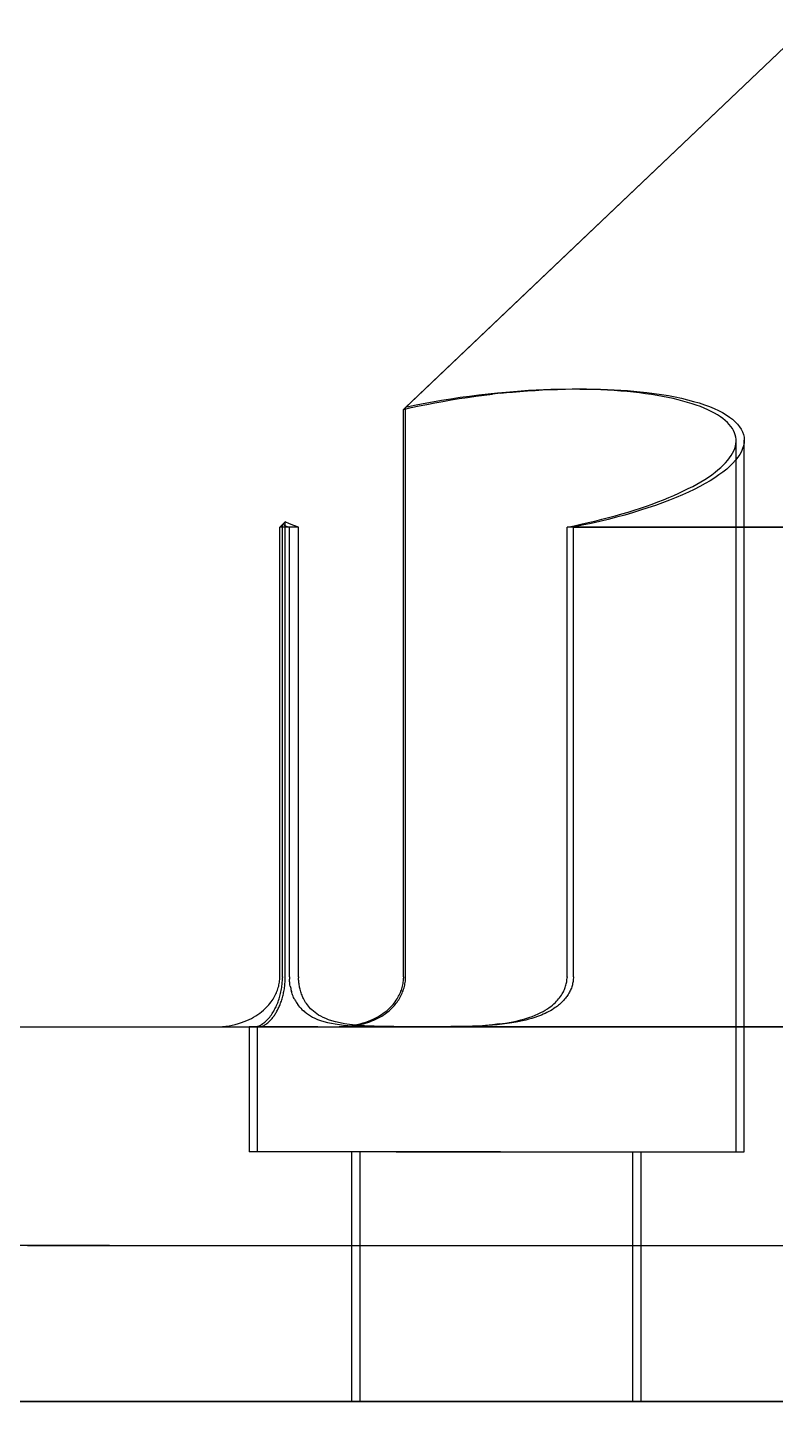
# Model space of a CAD drawing. Header units: millimetres. Extents: x -66 to 216, y -204 to 56.
# Drawn here: x 160 to 171.98, y -150 to -128 of the extents above; entities that cross this region are included whole.
import ezdxf

# ---------------------------------------------------------------- set-up
doc = ezdxf.new("R2010")
doc.units = ezdxf.units.MM
doc.layers.add('SIDE_YZ', color=7, linetype='Continuous')

msp = doc.modelspace()

# ---------------------------------------------------------------- linework, layer by layer
at = {"layer": 'SIDE_YZ'}
for p, q in [((166.021, -134.115), (172.451, -128)), ((166.054, -134.084), (172.451, -128)), ((166.63, -133.973), (166.483, -133.999)), ((166.777, -133.95), (166.63, -133.973)), ((166.652, -133.986), (166.782, -133.964)), ((166.926, -133.927), (166.777, -133.95)), ((166.782, -133.964), (166.913, -133.943)), ((166.913, -133.943), (167.045, -133.923)), ((167.075, -133.907), (166.926, -133.927)), ((167.045, -133.923), (167.177, -133.904)), ((167.225, -133.888), (167.075, -133.907)), ((167.177, -133.904), (167.31, -133.887)), ((167.375, -133.87), (167.225, -133.888)), ((167.31, -133.887), (167.443, -133.871)), ((167.525, -133.855), (167.375, -133.87)), ((167.576, -133.857), (167.443, -133.871)), ((167.66, -133.842), (167.525, -133.855)), ((167.576, -133.857), (167.67, -133.847)), ((167.782, -133.832), (167.66, -133.842)), ((167.67, -133.847), (167.764, -133.839)), ((167.764, -133.839), (167.885, -133.828)), ((167.903, -133.823), (167.782, -133.832)), ((167.885, -133.828), (168.006, -133.819)), ((168.023, -133.815), (167.903, -133.823)), ((168.006, -133.819), (168.127, -133.811)), ((168.143, -133.809), (168.023, -133.815)), ((168.127, -133.811), (168.247, -133.804)), ((168.263, -133.803), (168.143, -133.809)), ((168.247, -133.804), (168.367, -133.798)), ((168.381, -133.799), (168.263, -133.803)), ((168.367, -133.798), (168.485, -133.794)), ((168.499, -133.796), (168.381, -133.799)), ((168.485, -133.794), (168.603, -133.791)), ((168.616, -133.794), (168.499, -133.796)), ((168.603, -133.791), (168.72, -133.788)), ((168.731, -133.793), (168.616, -133.794)), ((168.72, -133.788), (168.835, -133.788)), ((168.845, -133.794), (168.731, -133.793)), ((168.835, -133.788), (168.95, -133.788)), ((168.958, -133.796), (168.845, -133.794)), ((168.95, -133.788), (169.063, -133.789)), ((169.07, -133.799), (168.958, -133.796)), ((169.063, -133.789), (169.175, -133.792)), ((169.18, -133.803), (169.07, -133.799)), ((169.175, -133.792), (169.285, -133.796)), ((169.288, -133.808), (169.18, -133.803)), ((169.285, -133.796), (169.393, -133.801)), ((169.394, -133.814), (169.288, -133.808)), ((169.393, -133.801), (169.5, -133.807)), ((169.499, -133.822), (169.394, -133.814)), ((169.601, -133.831), (169.499, -133.822)), ((169.5, -133.807), (169.605, -133.814)), ((169.701, -133.841), (169.601, -133.831)), ((169.605, -133.814), (169.708, -133.823)), ((169.8, -133.852), (169.701, -133.841)), ((169.708, -133.823), (169.809, -133.833)), ((169.895, -133.864), (169.8, -133.852)), ((169.809, -133.833), (169.918, -133.845)), ((169.989, -133.878), (169.895, -133.864)), ((169.918, -133.845), (170.036, -133.86)), ((170.08, -133.892), (169.989, -133.878)), ((170.036, -133.86), (170.151, -133.877)), ((170.168, -133.908), (170.08, -133.892)), ((170.151, -133.877), (170.262, -133.895)), ((170.254, -133.925), (170.168, -133.908)), ((170.337, -133.942), (170.254, -133.925)), ((170.262, -133.895), (170.369, -133.915)), ((170.418, -133.961), (170.337, -133.942)), ((170.369, -133.915), (170.471, -133.937)), ((170.495, -133.981), (170.418, -133.961)), ((170.471, -133.937), (170.57, -133.961)), ((170.57, -133.961), (170.664, -133.986)), ((166.021, -134.115), (166.145, -134.087)), ((166.021, -143.2), (166.021, -134.115)), ((166.195, -134.054), (166.054, -134.084)), ((166.054, -143.2), (166.054, -134.084)), ((166.145, -134.087), (166.269, -134.06)), ((166.338, -134.026), (166.195, -134.054)), ((166.269, -134.06), (166.396, -134.034)), ((166.483, -133.999), (166.338, -134.026)), ((166.396, -134.034), (166.523, -134.01)), ((166.523, -134.01), (166.652, -133.986)), ((170.569, -134.002), (170.495, -133.981)), ((170.641, -134.024), (170.569, -134.002)), ((170.709, -134.047), (170.641, -134.024)), ((170.664, -133.986), (170.753, -134.012)), ((170.774, -134.07), (170.709, -134.047)), ((170.753, -134.012), (170.838, -134.04)), ((170.836, -134.095), (170.774, -134.07)), ((170.894, -134.121), (170.836, -134.095)), ((170.838, -134.04), (170.918, -134.07)), ((170.949, -134.147), (170.894, -134.121)), ((170.918, -134.07), (170.993, -134.101)), ((171.001, -134.174), (170.949, -134.147)), ((170.993, -134.101), (171.062, -134.133)), ((171.05, -134.203), (171.001, -134.174)), ((171.062, -134.133), (171.127, -134.166)), ((171.127, -134.166), (171.187, -134.201)), ((171.094, -134.232), (171.05, -134.203)), ((171.136, -134.261), (171.094, -134.232)), ((171.173, -134.292), (171.136, -134.261)), ((171.207, -134.323), (171.173, -134.292)), ((171.187, -134.201), (171.241, -134.237)), ((171.237, -134.355), (171.207, -134.323)), ((171.264, -134.387), (171.237, -134.355)), ((171.241, -134.237), (171.289, -134.274)), ((171.287, -134.42), (171.264, -134.387)), ((171.289, -134.274), (171.332, -134.312)), ((171.332, -134.312), (171.37, -134.352)), ((171.37, -134.352), (171.402, -134.392)), ((171.402, -134.392), (171.428, -134.433)), ((171.306, -134.454), (171.287, -134.42)), ((171.322, -134.488), (171.306, -134.454)), ((171.333, -134.523), (171.322, -134.488)), ((171.341, -134.558), (171.333, -134.523)), ((171.345, -134.594), (171.341, -134.558)), ((171.342, -134.667), (171.346, -134.63)), ((171.346, -134.63), (171.345, -134.594)), ((171.345, -146), (171.346, -134.63)), ((171.428, -134.433), (171.449, -134.475)), ((171.449, -134.475), (171.464, -134.518)), ((171.464, -134.518), (171.473, -134.561)), ((171.473, -134.561), (171.476, -134.606)), ((171.476, -134.606), (171.474, -134.651)), ((171.475, -146), (171.476, -134.606)), ((171.242, -134.892), (171.268, -134.854)), ((171.268, -134.854), (171.29, -134.816)), ((171.29, -134.816), (171.309, -134.778)), ((171.309, -134.778), (171.324, -134.741)), ((171.324, -134.741), (171.335, -134.704)), ((171.335, -134.704), (171.342, -134.667)), ((171.406, -134.835), (171.375, -134.882)), ((171.432, -134.788), (171.406, -134.835)), ((171.451, -134.742), (171.432, -134.788)), ((171.465, -134.696), (171.451, -134.742)), ((171.474, -134.651), (171.465, -134.696)), ((171.056, -135.083), (171.101, -135.045)), ((171.101, -135.045), (171.141, -135.007)), ((171.195, -135.07), (171.136, -135.118)), ((171.141, -135.007), (171.178, -134.968)), ((171.178, -134.968), (171.212, -134.93)), ((171.248, -135.023), (171.195, -135.07)), ((171.212, -134.93), (171.242, -134.892)), ((171.296, -134.976), (171.248, -135.023)), ((171.338, -134.929), (171.296, -134.976)), ((171.375, -134.882), (171.338, -134.929)), ((170.719, -135.31), (170.783, -135.273)), ((170.783, -135.273), (170.845, -135.235)), ((170.845, -135.235), (170.903, -135.198)), ((170.929, -135.258), (170.85, -135.304)), ((170.903, -135.198), (170.957, -135.16)), ((171.003, -135.211), (170.929, -135.258)), ((170.957, -135.16), (171.009, -135.121)), ((171.072, -135.165), (171.003, -135.211)), ((171.009, -135.121), (171.056, -135.083)), ((171.136, -135.118), (171.072, -135.165)), ((170.267, -135.528), (170.349, -135.492)), ((170.349, -135.492), (170.429, -135.457)), ((170.486, -135.484), (170.384, -135.527)), ((170.429, -135.457), (170.506, -135.421)), ((170.584, -135.44), (170.486, -135.484)), ((170.506, -135.421), (170.58, -135.384)), ((170.58, -135.384), (170.651, -135.348)), ((170.677, -135.395), (170.584, -135.44)), ((170.651, -135.348), (170.719, -135.31)), ((170.766, -135.35), (170.677, -135.395)), ((170.85, -135.304), (170.766, -135.35)), ((169.616, -135.758), (169.716, -135.727)), ((169.814, -135.731), (169.689, -135.769)), ((169.716, -135.727), (169.814, -135.695)), ((169.814, -135.695), (169.909, -135.663)), ((169.935, -135.692), (169.814, -135.731)), ((169.909, -135.663), (170.002, -135.63)), ((170.053, -135.652), (169.935, -135.692)), ((170.002, -135.63), (170.093, -135.596)), ((170.167, -135.611), (170.053, -135.652)), ((170.093, -135.596), (170.181, -135.562)), ((170.277, -135.57), (170.167, -135.611)), ((170.181, -135.562), (170.267, -135.528)), ((170.384, -135.527), (170.277, -135.57)), ((164.127, -135.916), (164.039, -136)), ((164.083, -135.959), (164.039, -136)), ((164.083, -143.2), (164.083, -135.959)), ((164.113, -135.97), (164.083, -135.959)), ((164.127, -143.2), (164.127, -135.916)), ((164.194, -135.945), (164.127, -135.916)), ((164.266, -135.973), (164.194, -135.945)), ((168.752, -135.977), (168.862, -135.953)), ((168.862, -135.953), (168.975, -135.928)), ((169.023, -135.941), (168.883, -135.971)), ((168.975, -135.928), (169.086, -135.902)), ((169.162, -135.909), (169.023, -135.941)), ((169.086, -135.902), (169.196, -135.875)), ((169.298, -135.876), (169.162, -135.909)), ((169.196, -135.875), (169.303, -135.847)), ((169.431, -135.841), (169.298, -135.876)), ((169.303, -135.847), (169.41, -135.818)), ((169.41, -135.818), (169.514, -135.788)), ((169.562, -135.806), (169.431, -135.841)), ((169.514, -135.788), (169.616, -135.758)), ((169.689, -135.769), (169.562, -135.806)), ((164.194, -136), (164.039, -136)), ((164.039, -143.2), (164.039, -136)), ((164.341, -136), (164.039, -136)), ((164.113, -135.97), (164.143, -135.982)), ((164.143, -135.982), (164.194, -136)), ((164.194, -143.2), (164.194, -136)), ((164.341, -136), (164.266, -135.973)), ((164.341, -143.2), (164.341, -136)), ((168.64, -136), (168.752, -135.977)), ((177.602, -136), (168.64, -136)), ((168.64, -143.2), (168.64, -136)), ((168.883, -135.971), (168.741, -136)), ((168.741, -143.2), (168.741, -136)), ((168.741, -136), (177.701, -136)), ((164.039, -143.22), (164.039, -143.2)), ((164.082, -143.224), (164.083, -143.212)), ((164.083, -143.2), (164.083, -143.212)), ((164.127, -143.222), (164.127, -143.2)), ((164.194, -143.2), (164.194, -143.219)), ((164.194, -143.219), (164.195, -143.237)), ((164.341, -143.2), (164.341, -143.215)), ((164.342, -143.23), (164.341, -143.215)), ((166.021, -143.2), (166.021, -143.221)), ((166.053, -143.223), (166.054, -143.2)), ((168.64, -143.2), (168.64, -143.211)), ((168.64, -143.222), (168.64, -143.211)), ((168.74, -143.218), (168.739, -143.236)), ((168.741, -143.2), (168.74, -143.218)), ((163.987, -143.454), (163.995, -143.433)), ((163.995, -143.433), (164.003, -143.412)), ((164.003, -143.412), (164.01, -143.391)), ((164.01, -143.391), (164.016, -143.37)), ((164.016, -143.37), (164.022, -143.348)), ((164.022, -143.348), (164.026, -143.327)), ((164.026, -143.327), (164.03, -143.306)), ((164.03, -143.306), (164.034, -143.284)), ((164.034, -143.284), (164.036, -143.262)), ((164.036, -143.262), (164.038, -143.241)), ((164.038, -143.241), (164.039, -143.22)), ((164.058, -143.442), (164.063, -143.418)), ((164.063, -143.418), (164.067, -143.395)), ((164.067, -143.395), (164.071, -143.371)), ((164.071, -143.371), (164.074, -143.346)), ((164.074, -143.346), (164.076, -143.324)), ((164.076, -143.324), (164.078, -143.304)), ((164.078, -143.304), (164.08, -143.285)), ((164.08, -143.285), (164.081, -143.265)), ((164.081, -143.265), (164.082, -143.244)), ((164.082, -143.244), (164.082, -143.224)), ((164.101, -143.453), (164.106, -143.433)), ((164.106, -143.433), (164.109, -143.412)), ((164.109, -143.412), (164.113, -143.392)), ((164.113, -143.392), (164.116, -143.371)), ((164.116, -143.371), (164.118, -143.35)), ((164.118, -143.35), (164.121, -143.329)), ((164.121, -143.329), (164.123, -143.307)), ((164.123, -143.307), (164.124, -143.286)), ((164.124, -143.286), (164.126, -143.265)), ((164.126, -143.265), (164.127, -143.243)), ((164.127, -143.243), (164.127, -143.222)), ((164.196, -143.256), (164.195, -143.237)), ((164.197, -143.274), (164.196, -143.256)), ((164.199, -143.293), (164.197, -143.274)), ((164.201, -143.311), (164.199, -143.293)), ((164.203, -143.329), (164.201, -143.311)), ((164.206, -143.348), (164.203, -143.329)), ((164.206, -143.348), (164.21, -143.366)), ((164.21, -143.366), (164.214, -143.384)), ((164.214, -143.384), (164.218, -143.401)), ((164.218, -143.401), (164.222, -143.419)), ((164.222, -143.419), (164.227, -143.436)), ((164.232, -143.453), (164.227, -143.436)), ((164.342, -143.247), (164.342, -143.23)), ((164.344, -143.264), (164.342, -143.247)), ((164.345, -143.281), (164.344, -143.264)), ((164.347, -143.298), (164.345, -143.281)), ((164.349, -143.315), (164.347, -143.298)), ((164.351, -143.331), (164.349, -143.315)), ((164.354, -143.348), (164.351, -143.331)), ((164.357, -143.364), (164.354, -143.348)), ((164.361, -143.381), (164.357, -143.364)), ((164.365, -143.399), (164.361, -143.381)), ((164.37, -143.419), (164.365, -143.399)), ((164.376, -143.438), (164.37, -143.419)), ((164.382, -143.457), (164.376, -143.438)), ((165.97, -143.453), (165.978, -143.432)), ((165.978, -143.432), (165.986, -143.412)), ((165.986, -143.412), (165.992, -143.391)), ((165.992, -143.391), (165.998, -143.37)), ((165.998, -143.37), (166.004, -143.349)), ((166.004, -143.349), (166.009, -143.328)), ((166.007, -143.443), (166.015, -143.422)), ((166.009, -143.328), (166.013, -143.307)), ((166.013, -143.307), (166.016, -143.286)), ((166.015, -143.422), (166.023, -143.4)), ((166.016, -143.286), (166.018, -143.264)), ((166.018, -143.264), (166.02, -143.243)), ((166.02, -143.243), (166.021, -143.221)), ((166.023, -143.4), (166.029, -143.378)), ((166.029, -143.378), (166.035, -143.357)), ((166.035, -143.357), (166.04, -143.334)), ((166.04, -143.334), (166.044, -143.312)), ((166.044, -143.312), (166.048, -143.29)), ((166.048, -143.29), (166.05, -143.267)), ((166.05, -143.267), (166.052, -143.245)), ((166.052, -143.245), (166.053, -143.223)), ((168.572, -143.457), (168.581, -143.439)), ((168.581, -143.439), (168.59, -143.422)), ((168.59, -143.422), (168.598, -143.405)), ((168.598, -143.405), (168.605, -143.387)), ((168.605, -143.387), (168.611, -143.369)), ((168.611, -143.369), (168.617, -143.351)), ((168.617, -143.351), (168.622, -143.333)), ((168.622, -143.333), (168.627, -143.315)), ((168.627, -143.315), (168.631, -143.296)), ((168.631, -143.296), (168.634, -143.278)), ((168.634, -143.278), (168.637, -143.259)), ((168.637, -143.259), (168.638, -143.241)), ((168.638, -143.241), (168.64, -143.222)), ((168.685, -143.431), (168.677, -143.448)), ((168.693, -143.414), (168.685, -143.431)), ((168.701, -143.397), (168.693, -143.414)), ((168.708, -143.38), (168.701, -143.397)), ((168.714, -143.362), (168.708, -143.38)), ((168.719, -143.344), (168.714, -143.362)), ((168.724, -143.327), (168.719, -143.344)), ((168.729, -143.309), (168.724, -143.327)), ((168.732, -143.291), (168.729, -143.309)), ((168.735, -143.273), (168.732, -143.291)), ((168.738, -143.255), (168.735, -143.273)), ((168.739, -143.236), (168.738, -143.255)), ((163.844, -143.671), (163.864, -143.649)), ((163.864, -143.649), (163.882, -143.626)), ((163.864, -143.649), (163.882, -143.626)), ((163.882, -143.626), (163.9, -143.603)), ((163.882, -143.626), (163.9, -143.603)), ((163.9, -143.603), (163.917, -143.58)), ((163.9, -143.603), (163.917, -143.58)), ((163.917, -143.58), (163.933, -143.556)), ((163.933, -143.556), (163.946, -143.534)), ((163.946, -143.534), (163.957, -143.514)), ((163.957, -143.514), (163.968, -143.494)), ((163.968, -143.494), (163.978, -143.474)), ((163.978, -143.474), (163.987, -143.454)), ((163.98, -143.678), (163.989, -143.659)), ((163.989, -143.659), (163.997, -143.639)), ((163.997, -143.639), (164.006, -143.619)), ((164.006, -143.619), (164.013, -143.598)), ((164.013, -143.598), (164.021, -143.577)), ((164.021, -143.577), (164.028, -143.555)), ((164.028, -143.555), (164.035, -143.533)), ((164.031, -143.674), (164.038, -143.658)), ((164.035, -143.533), (164.041, -143.511)), ((164.038, -143.658), (164.045, -143.641)), ((164.041, -143.511), (164.047, -143.488)), ((164.045, -143.641), (164.052, -143.623)), ((164.047, -143.488), (164.053, -143.465)), ((164.052, -143.623), (164.058, -143.606)), ((164.053, -143.465), (164.058, -143.442)), ((164.058, -143.606), (164.065, -143.588)), ((164.065, -143.588), (164.071, -143.569)), ((164.071, -143.569), (164.077, -143.551)), ((164.077, -143.551), (164.082, -143.532)), ((164.082, -143.532), (164.087, -143.512)), ((164.087, -143.512), (164.092, -143.493)), ((164.092, -143.493), (164.097, -143.473)), ((164.097, -143.473), (164.101, -143.453)), ((164.238, -143.47), (164.232, -143.453)), ((164.245, -143.489), (164.238, -143.47)), ((164.253, -143.509), (164.245, -143.489)), ((164.261, -143.529), (164.253, -143.509)), ((164.27, -143.548), (164.261, -143.529)), ((164.28, -143.567), (164.27, -143.548)), ((164.28, -143.567), (164.29, -143.586)), ((164.29, -143.586), (164.301, -143.604)), ((164.301, -143.604), (164.313, -143.623)), ((164.313, -143.623), (164.328, -143.644)), ((164.343, -143.664), (164.328, -143.644)), ((164.389, -143.476), (164.382, -143.457)), ((164.396, -143.495), (164.389, -143.476)), ((164.403, -143.513), (164.396, -143.495)), ((164.411, -143.531), (164.403, -143.513)), ((164.42, -143.549), (164.411, -143.531)), ((164.43, -143.568), (164.42, -143.549)), ((164.442, -143.589), (164.43, -143.568)), ((164.454, -143.609), (164.442, -143.589)), ((164.467, -143.629), (164.454, -143.609)), ((164.481, -143.647), (164.467, -143.629)), ((164.497, -143.668), (164.481, -143.647)), ((165.835, -143.663), (165.853, -143.642)), ((165.853, -143.642), (165.871, -143.62)), ((165.858, -143.677), (165.874, -143.66)), ((165.871, -143.62), (165.887, -143.598)), ((165.874, -143.66), (165.889, -143.642)), ((165.887, -143.598), (165.903, -143.576)), ((165.889, -143.642), (165.904, -143.624)), ((165.903, -143.576), (165.918, -143.553)), ((165.904, -143.624), (165.918, -143.605)), ((165.918, -143.553), (165.931, -143.532)), ((165.918, -143.605), (165.932, -143.586)), ((165.931, -143.532), (165.942, -143.512)), ((165.932, -143.586), (165.944, -143.566)), ((165.942, -143.512), (165.952, -143.493)), ((165.944, -143.566), (165.957, -143.546)), ((165.952, -143.493), (165.961, -143.473)), ((165.957, -143.546), (165.968, -143.526)), ((165.961, -143.473), (165.97, -143.453)), ((165.968, -143.526), (165.979, -143.506)), ((165.979, -143.506), (165.989, -143.485)), ((165.989, -143.485), (165.999, -143.464)), ((165.999, -143.464), (166.007, -143.443)), ((168.381, -143.674), (168.406, -143.654)), ((168.406, -143.654), (168.43, -143.633)), ((168.43, -143.633), (168.452, -143.612)), ((168.452, -143.612), (168.472, -143.592)), ((168.472, -143.592), (168.489, -143.574)), ((168.5, -143.656), (168.484, -143.669)), ((168.489, -143.574), (168.505, -143.555)), ((168.516, -143.643), (168.5, -143.656)), ((168.505, -143.555), (168.521, -143.536)), ((168.531, -143.63), (168.516, -143.643)), ((168.521, -143.536), (168.535, -143.516)), ((168.546, -143.616), (168.531, -143.63)), ((168.535, -143.516), (168.549, -143.496)), ((168.56, -143.602), (168.546, -143.616)), ((168.549, -143.496), (168.562, -143.475)), ((168.574, -143.588), (168.56, -143.602)), ((168.562, -143.475), (168.572, -143.457)), ((168.588, -143.573), (168.574, -143.588)), ((168.601, -143.559), (168.588, -143.573)), ((168.613, -143.544), (168.601, -143.559)), ((168.625, -143.528), (168.613, -143.544)), ((168.636, -143.513), (168.625, -143.528)), ((168.647, -143.497), (168.636, -143.513)), ((168.658, -143.481), (168.647, -143.497)), ((168.668, -143.464), (168.658, -143.481)), ((168.677, -143.448), (168.668, -143.464)), ((163.55, -143.883), (163.586, -143.865)), ((163.586, -143.865), (163.621, -143.846)), ((163.586, -143.865), (163.621, -143.846)), ((163.621, -143.846), (163.654, -143.826)), ((163.621, -143.846), (163.654, -143.826)), ((163.654, -143.826), (163.687, -143.805)), ((163.654, -143.826), (163.687, -143.805)), ((163.687, -143.805), (163.718, -143.783)), ((163.718, -143.783), (163.748, -143.76)), ((163.718, -143.783), (163.748, -143.76)), ((163.748, -143.76), (163.777, -143.736)), ((163.748, -143.76), (163.777, -143.736)), ((163.777, -143.736), (163.802, -143.713)), ((163.777, -143.736), (163.802, -143.713)), ((163.802, -143.713), (163.823, -143.692)), ((163.802, -143.713), (163.823, -143.692)), ((163.823, -143.692), (163.844, -143.671)), ((163.833, -143.894), (163.85, -143.877)), ((163.85, -143.877), (163.865, -143.86)), ((163.865, -143.86), (163.878, -143.844)), ((163.878, -143.844), (163.892, -143.826)), ((163.892, -143.826), (163.905, -143.808)), ((163.893, -143.893), (163.905, -143.879)), ((163.905, -143.808), (163.918, -143.789)), ((163.905, -143.879), (163.917, -143.865)), ((163.917, -143.865), (163.928, -143.851)), ((163.918, -143.789), (163.931, -143.769)), ((163.928, -143.851), (163.936, -143.84)), ((163.931, -143.769), (163.942, -143.75)), ((163.936, -143.84), (163.944, -143.828)), ((163.942, -143.75), (163.952, -143.733)), ((163.944, -143.828), (163.953, -143.817)), ((163.952, -143.733), (163.962, -143.715)), ((163.953, -143.817), (163.961, -143.804)), ((163.961, -143.804), (163.969, -143.792)), ((163.962, -143.715), (163.971, -143.697)), ((163.969, -143.792), (163.977, -143.778)), ((163.971, -143.697), (163.98, -143.678)), ((163.977, -143.778), (163.985, -143.765)), ((163.985, -143.765), (163.993, -143.751)), ((163.993, -143.751), (164.001, -143.736)), ((164.001, -143.736), (164.009, -143.721)), ((164.009, -143.721), (164.016, -143.706)), ((164.016, -143.706), (164.024, -143.69)), ((164.024, -143.69), (164.031, -143.674)), ((164.359, -143.684), (164.343, -143.664)), ((164.359, -143.684), (164.375, -143.702)), ((164.375, -143.702), (164.395, -143.722)), ((164.395, -143.722), (164.417, -143.743)), ((164.44, -143.763), (164.417, -143.743)), ((164.44, -143.763), (164.467, -143.784)), ((164.467, -143.784), (164.498, -143.806)), ((164.515, -143.689), (164.497, -143.668)), ((164.498, -143.806), (164.53, -143.826)), ((164.534, -143.71), (164.515, -143.689)), ((164.53, -143.826), (164.564, -143.844)), ((164.555, -143.73), (164.534, -143.71)), ((164.578, -143.751), (164.555, -143.73)), ((164.564, -143.844), (164.602, -143.863)), ((164.605, -143.772), (164.578, -143.751)), ((164.602, -143.863), (164.646, -143.881)), ((164.633, -143.793), (164.605, -143.772)), ((164.662, -143.812), (164.633, -143.793)), ((164.696, -143.831), (164.662, -143.812)), ((164.735, -143.851), (164.696, -143.831)), ((164.775, -143.869), (164.735, -143.851)), ((164.821, -143.887), (164.775, -143.869)), ((165.498, -143.894), (165.537, -143.877)), ((165.537, -143.877), (165.575, -143.858)), ((165.566, -143.884), (165.588, -143.874)), ((165.575, -143.858), (165.609, -143.84)), ((165.588, -143.874), (165.609, -143.863)), ((165.609, -143.84), (165.639, -143.822)), ((165.609, -143.863), (165.631, -143.852)), ((165.631, -143.852), (165.652, -143.84)), ((165.639, -143.822), (165.668, -143.804)), ((165.652, -143.84), (165.672, -143.828)), ((165.668, -143.804), (165.697, -143.784)), ((165.672, -143.828), (165.693, -143.815)), ((165.693, -143.815), (165.713, -143.801)), ((165.697, -143.784), (165.725, -143.763)), ((165.713, -143.801), (165.732, -143.788)), ((165.725, -143.763), (165.752, -143.742)), ((165.732, -143.788), (165.752, -143.773)), ((165.752, -143.742), (165.775, -143.721)), ((165.752, -143.773), (165.771, -143.758)), ((165.771, -143.758), (165.789, -143.743)), ((165.775, -143.721), (165.796, -143.702)), ((165.789, -143.743), (165.807, -143.727)), ((165.796, -143.702), (165.816, -143.683)), ((165.807, -143.727), (165.825, -143.711)), ((165.816, -143.683), (165.835, -143.663)), ((165.825, -143.711), (165.841, -143.694)), ((165.841, -143.694), (165.858, -143.677)), ((167.899, -143.891), (167.963, -143.874)), ((167.963, -143.874), (168.026, -143.854)), ((168.026, -143.854), (168.081, -143.834)), ((168.076, -143.866), (168.027, -143.88)), ((168.124, -143.851), (168.076, -143.866)), ((168.081, -143.834), (168.13, -143.815)), ((168.166, -143.837), (168.124, -143.851)), ((168.13, -143.815), (168.177, -143.794)), ((168.198, -143.825), (168.166, -143.837)), ((168.177, -143.794), (168.219, -143.774)), ((168.228, -143.813), (168.198, -143.825)), ((168.219, -143.774), (168.255, -143.755)), ((168.258, -143.8), (168.228, -143.813)), ((168.255, -143.755), (168.291, -143.735)), ((168.288, -143.786), (168.258, -143.8)), ((168.317, -143.772), (168.288, -143.786)), ((168.291, -143.735), (168.325, -143.713)), ((168.346, -143.757), (168.317, -143.772)), ((168.325, -143.713), (168.355, -143.693)), ((168.374, -143.742), (168.346, -143.757)), ((168.355, -143.693), (168.381, -143.674)), ((168.401, -143.726), (168.374, -143.742)), ((168.428, -143.709), (168.401, -143.726)), ((168.451, -143.693), (168.428, -143.709)), ((168.468, -143.681), (168.451, -143.693)), ((168.484, -143.669), (168.468, -143.681)), ((128, -144), (192, -144)), ((160, -144), (161.312, -144)), ((161.312, -144), (162.622, -144)), ((162.622, -144), (163.928, -144)), ((163.02, -144), (163.072, -143.999)), ((163.02, -144), (163.636, -144)), ((163.02, -144), (178.079, -144)), ((163.02, -144), (163.718, -144)), ((163.02, -144), (178.16, -144)), ((163.072, -143.999), (163.124, -143.996)), ((163.072, -143.999), (163.124, -143.996)), ((163.124, -143.996), (163.175, -143.991)), ((163.124, -143.996), (163.175, -143.991)), ((163.175, -143.991), (163.227, -143.983)), ((163.227, -143.983), (163.277, -143.974)), ((163.227, -143.983), (163.277, -143.974)), ((163.277, -143.974), (163.327, -143.963)), ((163.277, -143.974), (163.327, -143.963)), ((163.327, -143.963), (163.377, -143.949)), ((163.327, -143.963), (163.377, -143.949)), ((163.377, -143.949), (163.425, -143.934)), ((163.377, -143.949), (163.425, -143.934)), ((163.425, -143.934), (163.472, -143.917)), ((163.425, -143.934), (163.472, -143.917)), ((163.472, -143.917), (163.514, -143.9)), ((163.472, -143.917), (163.514, -143.9)), ((163.514, -143.9), (163.55, -143.883)), ((163.553, -144), (163.547, -144)), ((163.547, -144), (163.547, -144)), ((163.547, -144), (163.552, -144)), ((163.547, -144), (163.547, -146)), ((163.552, -144), (163.564, -144)), ((163.566, -144), (163.553, -144)), ((163.564, -144), (163.582, -144)), ((163.584, -144), (163.566, -144)), ((163.606, -144), (163.582, -144)), ((163.609, -144), (163.584, -144)), ((163.636, -144), (163.606, -144)), ((163.639, -144), (163.609, -144)), ((163.636, -144), (163.652, -143.999)), ((163.676, -144), (163.639, -144)), ((163.652, -143.999), (163.671, -143.996)), ((163.671, -143.996), (163.69, -143.99)), ((163.718, -144), (163.676, -144)), ((163.678, -144), (163.676, -144)), ((163.676, -144), (163.68, -144)), ((163.676, -144), (163.677, -146)), ((163.685, -144), (163.678, -144)), ((163.68, -144), (163.69, -144)), ((163.699, -144), (163.685, -144)), ((163.69, -143.99), (163.711, -143.983)), ((163.69, -144), (163.706, -144)), ((163.699, -144), (163.718, -144)), ((163.706, -144), (163.728, -144)), ((163.711, -143.983), (163.73, -143.973)), ((163.766, -144), (163.718, -144)), ((163.718, -144), (163.723, -144)), ((163.723, -144), (163.728, -143.999)), ((163.728, -143.999), (163.739, -143.998)), ((163.728, -144), (163.755, -144)), ((163.73, -143.973), (163.748, -143.963)), ((163.739, -143.998), (163.75, -143.995)), ((163.748, -143.963), (163.767, -143.95)), ((163.75, -143.995), (163.762, -143.991)), ((163.755, -144), (163.788, -144)), ((163.762, -143.991), (163.776, -143.985)), ((163.82, -144), (163.766, -144)), ((163.767, -143.95), (163.785, -143.938)), ((163.776, -143.985), (163.79, -143.978)), ((163.785, -143.938), (163.801, -143.925)), ((163.788, -144), (163.827, -144)), ((163.79, -143.978), (163.803, -143.97)), ((163.801, -143.925), (163.817, -143.91)), ((163.803, -143.97), (163.813, -143.963)), ((163.813, -143.963), (163.824, -143.956)), ((163.817, -143.91), (163.833, -143.894)), ((163.879, -144), (163.82, -144)), ((163.824, -143.956), (163.834, -143.948)), ((163.827, -144), (163.872, -144)), ((163.834, -143.948), (163.846, -143.938)), ((163.846, -143.938), (163.857, -143.928)), ((163.857, -143.928), (163.869, -143.918)), ((163.869, -143.918), (163.881, -143.906)), ((163.872, -144), (163.922, -144)), ((163.944, -144), (163.879, -144)), ((163.881, -143.906), (163.893, -143.893)), ((163.922, -144), (163.977, -144)), ((163.928, -144), (165.227, -144)), ((164.015, -144), (163.944, -144)), ((163.977, -144), (164.038, -144)), ((164.09, -144), (164.015, -144)), ((164.038, -144), (164.104, -144)), ((164.171, -144), (164.09, -144)), ((164.104, -144), (164.176, -144)), ((164.258, -144), (164.171, -144)), ((164.176, -144), (164.253, -144)), ((164.253, -144), (164.334, -144)), ((164.349, -144), (164.258, -144)), ((164.334, -144), (164.421, -144)), ((164.445, -144), (164.349, -144)), ((164.421, -144), (164.512, -144)), ((164.545, -144), (164.445, -144)), ((164.512, -144), (164.608, -144)), ((164.65, -144), (164.545, -144)), ((164.608, -144), (164.708, -144)), ((164.646, -143.881), (164.692, -143.898)), ((164.65, -144), (164.76, -144)), ((164.692, -143.898), (164.744, -143.915)), ((164.708, -144), (164.812, -144)), ((164.744, -143.915), (164.804, -143.93)), ((164.76, -144), (164.873, -144)), ((164.804, -143.93), (164.866, -143.944)), ((164.812, -144), (164.921, -144)), ((164.874, -143.905), (164.821, -143.887)), ((164.866, -143.944), (164.929, -143.955)), ((164.873, -144), (164.991, -144)), ((164.934, -143.922), (164.874, -143.905)), ((164.921, -144), (164.979, -143.999)), ((164.921, -144), (171.696, -144)), ((164.929, -143.955), (164.994, -143.965)), ((165.004, -143.938), (164.934, -143.922)), ((164.979, -143.999), (165.038, -143.996)), ((171.696, -144), (164.991, -144)), ((164.991, -144), (165.033, -144)), ((164.994, -143.965), (165.061, -143.973)), ((165.076, -143.951), (165.004, -143.938)), ((165.033, -144), (165.075, -143.998)), ((165.038, -143.996), (165.098, -143.992)), ((165.061, -143.973), (165.129, -143.979)), ((165.075, -143.998), (165.126, -143.995)), ((165.158, -143.964), (165.076, -143.951)), ((165.098, -143.992), (165.159, -143.984)), ((165.126, -143.995), (165.171, -143.99)), ((165.129, -143.979), (165.199, -143.985)), ((165.253, -143.974), (165.158, -143.964)), ((165.159, -143.984), (165.22, -143.975)), ((165.171, -143.99), (165.206, -143.986)), ((165.199, -143.985), (165.269, -143.989)), ((165.206, -143.986), (165.24, -143.981)), ((165.22, -143.975), (165.275, -143.964)), ((165.227, -144), (166.518, -144)), ((165.24, -143.981), (165.275, -143.975)), ((165.35, -143.982), (165.253, -143.974)), ((165.269, -143.989), (165.341, -143.992)), ((165.275, -143.964), (165.325, -143.952)), ((165.275, -143.975), (165.309, -143.968)), ((165.309, -143.968), (165.344, -143.96)), ((165.325, -143.952), (165.374, -143.938)), ((165.341, -143.992), (165.414, -143.994)), ((165.344, -143.96), (165.378, -143.952)), ((165.449, -143.988), (165.35, -143.982)), ((165.374, -143.938), (165.419, -143.924)), ((165.378, -143.952), (165.412, -143.942)), ((165.412, -143.942), (165.447, -143.931)), ((165.414, -143.994), (165.488, -143.996)), ((165.419, -143.924), (165.458, -143.91)), ((165.447, -143.931), (165.481, -143.919)), ((165.551, -143.992), (165.449, -143.988)), ((165.458, -143.91), (165.498, -143.894)), ((165.481, -143.919), (165.514, -143.907)), ((165.488, -143.996), (165.563, -143.998)), ((165.514, -143.907), (165.544, -143.894)), ((165.544, -143.894), (165.566, -143.884)), ((165.654, -143.995), (165.551, -143.992)), ((165.563, -143.998), (165.639, -143.999)), ((165.639, -143.999), (165.716, -143.999)), ((165.76, -143.997), (165.654, -143.995)), ((165.716, -143.999), (165.794, -144)), ((165.868, -143.998), (165.76, -143.997)), ((165.794, -144), (165.873, -144)), ((165.977, -143.999), (165.868, -143.998)), ((165.873, -144), (165.953, -144)), ((165.953, -144), (166.034, -144)), ((166.088, -143.999), (165.977, -143.999)), ((166.034, -144), (166.115, -144)), ((166.2, -144), (166.088, -143.999)), ((166.115, -144), (166.203, -144)), ((166.314, -144), (166.2, -144)), ((166.203, -144), (166.313, -144)), ((166.313, -144), (166.424, -144)), ((166.43, -143.999), (166.314, -144)), ((166.424, -144), (166.536, -144)), ((166.546, -143.999), (166.43, -143.999)), ((167.799, -144), (166.518, -144)), ((166.536, -144), (166.649, -143.999)), ((166.663, -143.999), (166.546, -143.999)), ((166.649, -143.999), (166.762, -143.998)), ((166.781, -143.998), (166.663, -143.999)), ((166.762, -143.998), (166.876, -143.996)), ((166.9, -143.996), (166.781, -143.998)), ((166.876, -143.996), (166.99, -143.993)), ((167.018, -143.994), (166.9, -143.996)), ((166.99, -143.993), (167.104, -143.99)), ((167.124, -143.991), (167.018, -143.994)), ((167.104, -143.99), (167.219, -143.984)), ((167.204, -143.988), (167.124, -143.991)), ((167.284, -143.984), (167.204, -143.988)), ((167.219, -143.984), (167.332, -143.977)), ((167.363, -143.979), (167.284, -143.984)), ((167.446, -143.967), (167.332, -143.977)), ((167.443, -143.973), (167.363, -143.979)), ((167.522, -143.967), (167.443, -143.973)), ((167.55, -143.955), (167.446, -143.967)), ((167.601, -143.958), (167.522, -143.967)), ((167.55, -143.955), (167.653, -143.941)), ((167.679, -143.949), (167.601, -143.958)), ((167.653, -143.941), (167.745, -143.925)), ((167.757, -143.937), (167.679, -143.949)), ((167.745, -143.925), (167.827, -143.908)), ((167.826, -143.926), (167.757, -143.937)), ((169.068, -144), (167.799, -144)), ((167.877, -143.916), (167.826, -143.926)), ((167.827, -143.908), (167.899, -143.891)), ((167.928, -143.905), (167.877, -143.916)), ((167.978, -143.893), (167.928, -143.905)), ((168.027, -143.88), (167.978, -143.893)), ((170.322, -144), (169.068, -144)), ((170.322, -144), (171.56, -144)), ((171.56, -144), (172.78, -144)), ((171.819, -144), (171.696, -144)), ((171.954, -144), (171.819, -144)), ((172.102, -144), (171.954, -144)), ((163.553, -146), (163.547, -146)), ((163.565, -146), (163.553, -146)), ((163.584, -146), (163.565, -146)), ((163.608, -146), (163.584, -146)), ((163.639, -146), (163.608, -146)), ((163.675, -146), (163.639, -146)), ((163.718, -146), (163.675, -146)), ((163.683, -146), (163.677, -146)), ((163.695, -146), (163.683, -146)), ((163.714, -146), (163.695, -146)), ((163.738, -146), (163.714, -146)), ((163.767, -146), (163.718, -146)), ((163.769, -146), (163.738, -146)), ((163.821, -146), (163.767, -146)), ((163.806, -146), (163.769, -146)), ((163.848, -146), (163.806, -146)), ((163.881, -146), (163.821, -146)), ((163.897, -146), (163.848, -146)), ((163.947, -146), (163.881, -146)), ((163.951, -146), (163.897, -146)), ((164.018, -146), (163.947, -146)), ((164.011, -146), (163.951, -146)), ((164.077, -146), (164.011, -146)), ((164.095, -146), (164.018, -146)), ((164.148, -146), (164.077, -146)), ((164.176, -146), (164.095, -146)), ((164.225, -146), (164.148, -146)), ((164.264, -146), (164.176, -146)), ((164.307, -146), (164.225, -146)), ((164.356, -146), (164.264, -146)), ((164.394, -146), (164.307, -146)), ((164.453, -146), (164.356, -146)), ((164.486, -146), (164.394, -146)), ((164.555, -146), (164.453, -146)), ((164.583, -146), (164.486, -146)), ((164.661, -146), (164.555, -146)), ((164.685, -146), (164.583, -146)), ((164.772, -146), (164.661, -146)), ((164.791, -146), (164.685, -146)), ((164.887, -146), (164.772, -146)), ((164.902, -146), (164.791, -146)), ((165.006, -146), (164.887, -146)), ((165.017, -146), (164.902, -146)), ((165.129, -146), (165.006, -146)), ((165.136, -146), (165.017, -146)), ((165.255, -146), (165.129, -146)), ((165.259, -146), (165.136, -146)), ((165.196, -150), (165.196, -146)), ((165.2, -146), (165.196, -146)), ((165.207, -146), (165.2, -146)), ((165.218, -146), (165.207, -146)), ((165.232, -146), (165.218, -146)), ((165.25, -146), (165.232, -146)), ((165.271, -146), (165.25, -146)), ((165.385, -146), (165.255, -146)), ((165.385, -146), (165.259, -146)), ((165.295, -146), (165.271, -146)), ((165.323, -146), (165.295, -146)), ((165.355, -146), (165.323, -146)), ((165.326, -150), (165.326, -146)), ((165.33, -146), (165.326, -146)), ((165.337, -146), (165.33, -146)), ((165.348, -146), (165.337, -146)), ((165.362, -146), (165.348, -146)), ((165.389, -146), (165.355, -146)), ((165.38, -146), (165.362, -146)), ((165.401, -146), (165.38, -146)), ((165.518, -146), (165.385, -146)), ((165.515, -146), (165.385, -146)), ((165.427, -146), (165.389, -146)), ((165.425, -146), (165.401, -146)), ((165.453, -146), (165.425, -146)), ((165.468, -146), (165.427, -146)), ((165.485, -146), (165.453, -146)), ((165.512, -146), (165.468, -146)), ((165.519, -146), (165.485, -146)), ((165.56, -146), (165.512, -146)), ((165.648, -146), (165.515, -146)), ((165.655, -146), (165.518, -146)), ((165.557, -146), (165.519, -146)), ((165.598, -146), (165.557, -146)), ((165.61, -146), (165.56, -146)), ((165.643, -146), (165.598, -146)), ((165.663, -146), (165.61, -146)), ((165.69, -146), (165.643, -146)), ((165.785, -146), (165.648, -146)), ((165.794, -146), (165.655, -146)), ((165.719, -146), (165.663, -146)), ((165.74, -146), (165.69, -146)), ((165.778, -146), (165.719, -146)), ((165.793, -146), (165.74, -146)), ((165.839, -146), (165.778, -146)), ((165.924, -146), (165.785, -146)), ((165.849, -146), (165.793, -146)), ((165.936, -146), (165.794, -146)), ((165.903, -146), (165.839, -146)), ((165.908, -146), (165.849, -146)), ((165.903, -146), (165.969, -146)), ((165.969, -146), (165.908, -146)), ((166.066, -146), (165.924, -146)), ((166.08, -146), (165.936, -146)), ((165.969, -146), (166.038, -146)), ((165.969, -146), (166.033, -146)), ((166.033, -146), (166.1, -146)), ((166.038, -146), (166.109, -146)), ((166.21, -146), (166.066, -146)), ((166.226, -146), (166.08, -146)), ((166.1, -146), (166.168, -146)), ((166.109, -146), (166.182, -146)), ((166.168, -146), (166.239, -146)), ((166.182, -146), (166.257, -146)), ((166.356, -146), (166.21, -146)), ((166.374, -146), (166.226, -146)), ((166.239, -146), (166.312, -146)), ((166.257, -146), (166.334, -146)), ((166.312, -146), (166.387, -146)), ((166.334, -146), (166.412, -146)), ((166.504, -146), (166.356, -146)), ((166.524, -146), (166.374, -146)), ((166.387, -146), (166.464, -146)), ((166.412, -146), (166.493, -146)), ((166.464, -146), (166.543, -146)), ((166.493, -146), (166.575, -146)), ((166.654, -146), (166.504, -146)), ((166.676, -146), (166.524, -146)), ((166.543, -146), (166.623, -146)), ((166.575, -146), (166.658, -146)), ((166.623, -146), (166.705, -146)), ((166.806, -146), (166.654, -146)), ((166.658, -146), (166.742, -146)), ((166.828, -146), (166.676, -146)), ((166.705, -146), (166.788, -146)), ((166.742, -146), (166.828, -146)), ((166.788, -146), (166.872, -146)), ((166.958, -146), (166.806, -146)), ((166.982, -146), (166.828, -146)), ((166.828, -146), (166.914, -146)), ((166.872, -146), (166.958, -146)), ((166.914, -146), (167.001, -146)), ((167.112, -146), (166.958, -146)), ((166.958, -146), (167.044, -146)), ((167.136, -146), (166.982, -146)), ((167.001, -146), (167.09, -146)), ((167.044, -146), (167.132, -146)), ((167.09, -146), (167.178, -146)), ((167.266, -146), (167.112, -146)), ((167.132, -146), (167.22, -146)), ((167.291, -146), (167.136, -146)), ((167.178, -146), (167.267, -146)), ((167.22, -146), (167.308, -146)), ((167.421, -146), (167.266, -146)), ((167.267, -146), (167.356, -146)), ((167.446, -146), (167.291, -146)), ((167.308, -146), (167.397, -146)), ((167.356, -146), (167.446, -146)), ((167.397, -146), (167.487, -146)), ((167.576, -146), (167.421, -146)), ((167.446, -146), (167.601, -146)), ((167.446, -146), (167.535, -146)), ((167.487, -146), (167.576, -146)), ((167.535, -146), (167.625, -146)), ((167.576, -146), (167.731, -146)), ((167.576, -146), (167.665, -146)), ((167.601, -146), (167.756, -146)), ((167.625, -146), (167.714, -146)), ((167.665, -146), (167.755, -146)), ((167.714, -146), (167.802, -146)), ((167.731, -146), (167.886, -146)), ((167.755, -146), (167.844, -146)), ((167.756, -146), (167.91, -146)), ((167.802, -146), (167.89, -146)), ((167.844, -146), (167.932, -146)), ((167.886, -146), (168.04, -146)), ((167.89, -146), (167.978, -146)), ((167.91, -146), (168.064, -146)), ((167.932, -146), (168.02, -146)), ((167.978, -146), (168.064, -146)), ((168.02, -146), (168.108, -146)), ((168.04, -146), (168.194, -146)), ((168.064, -146), (168.216, -146)), ((168.064, -146), (168.15, -146)), ((168.108, -146), (168.194, -146)), ((168.15, -146), (168.234, -146)), ((168.194, -146), (168.346, -146)), ((168.194, -146), (168.28, -146)), ((168.216, -146), (168.368, -146)), ((168.234, -146), (168.317, -146)), ((168.28, -146), (168.364, -146)), ((168.317, -146), (168.399, -146)), ((168.346, -146), (168.498, -146)), ((168.364, -146), (168.447, -146)), ((168.368, -146), (168.518, -146)), ((168.399, -146), (168.479, -146)), ((168.447, -146), (168.529, -146)), ((168.479, -146), (168.558, -146)), ((168.498, -146), (168.648, -146)), ((168.518, -146), (168.666, -146)), ((168.529, -146), (168.609, -146)), ((168.558, -146), (168.635, -146)), ((168.609, -146), (168.688, -146)), ((168.635, -146), (168.71, -146)), ((168.648, -146), (168.796, -146)), ((168.666, -146), (168.812, -146)), ((168.688, -146), (168.765, -146)), ((168.71, -146), (168.783, -146)), ((168.765, -146), (168.84, -146)), ((168.783, -146), (168.854, -146)), ((168.796, -146), (168.942, -146)), ((168.812, -146), (168.956, -146)), ((168.84, -146), (168.913, -146)), ((168.854, -146), (168.922, -146)), ((168.913, -146), (168.984, -146)), ((168.922, -146), (168.989, -146)), ((168.942, -146), (169.086, -146)), ((168.956, -146), (169.098, -146)), ((168.984, -146), (169.053, -146)), ((168.989, -146), (169.053, -146)), ((169.053, -146), (169.114, -146)), ((169.053, -146), (169.119, -146)), ((169.086, -146), (169.228, -146)), ((169.098, -146), (169.237, -146)), ((169.114, -146), (169.173, -146)), ((169.119, -146), (169.183, -146)), ((169.173, -146), (169.229, -146)), ((169.183, -146), (169.244, -146)), ((169.228, -146), (169.367, -146)), ((169.229, -146), (169.282, -146)), ((169.237, -146), (169.373, -146)), ((169.244, -146), (169.303, -146)), ((169.282, -146), (169.332, -146)), ((169.303, -146), (169.359, -146)), ((169.332, -146), (169.379, -146)), ((169.359, -146), (169.412, -146)), ((169.367, -146), (169.504, -146)), ((169.373, -146), (169.507, -146)), ((169.379, -146), (169.424, -146)), ((169.412, -146), (169.462, -146)), ((169.424, -146), (169.465, -146)), ((169.462, -146), (169.51, -146)), ((169.465, -146), (169.503, -146)), ((169.503, -146), (169.537, -146)), ((169.504, -146), (169.637, -146)), ((169.507, -146), (169.637, -146)), ((169.51, -146), (169.554, -146)), ((169.537, -146), (169.569, -146)), ((169.554, -146), (169.595, -146)), ((169.569, -146), (169.597, -146)), ((169.595, -146), (169.633, -146)), ((169.597, -146), (169.621, -146)), ((169.621, -146), (169.642, -146)), ((169.633, -146), (169.667, -146)), ((169.637, -146), (169.763, -146)), ((169.637, -146), (169.767, -146)), ((169.642, -146), (169.66, -146)), ((169.66, -146), (169.674, -146)), ((169.667, -146), (169.699, -146)), ((169.674, -146), (169.685, -146)), ((169.685, -146), (169.692, -146)), ((169.692, -146), (169.695, -146)), ((169.695, -150), (169.695, -146)), ((169.699, -146), (169.727, -146)), ((169.727, -146), (169.751, -146)), ((169.751, -146), (169.772, -146)), ((169.763, -146), (169.886, -146)), ((169.767, -146), (169.893, -146)), ((169.772, -146), (169.79, -146)), ((169.79, -146), (169.804, -146)), ((169.804, -146), (169.815, -146)), ((169.815, -146), (169.822, -146)), ((169.822, -146), (169.826, -146)), ((169.826, -150), (169.826, -146)), ((169.886, -146), (170.005, -146)), ((169.893, -146), (170.016, -146)), ((170.005, -146), (170.12, -146)), ((170.016, -146), (170.135, -146)), ((170.12, -146), (170.231, -146)), ((170.135, -146), (170.25, -146)), ((170.231, -146), (170.337, -146)), ((170.25, -146), (170.361, -146)), ((170.337, -146), (170.439, -146)), ((170.361, -146), (170.467, -146)), ((170.439, -146), (170.536, -146)), ((170.467, -146), (170.569, -146)), ((170.536, -146), (170.628, -146)), ((170.569, -146), (170.666, -146)), ((170.628, -146), (170.715, -146)), ((170.666, -146), (170.758, -146)), ((170.715, -146), (170.797, -146)), ((170.758, -146), (170.845, -146)), ((170.797, -146), (170.874, -146)), ((170.845, -146), (170.927, -146)), ((170.874, -146), (170.945, -146)), ((170.927, -146), (171.004, -146)), ((170.945, -146), (171.011, -146)), ((171.004, -146), (171.075, -146)), ((171.011, -146), (171.071, -146)), ((171.071, -146), (171.125, -146)), ((171.075, -146), (171.141, -146)), ((171.125, -146), (171.174, -146)), ((171.141, -146), (171.201, -146)), ((171.174, -146), (171.216, -146)), ((171.201, -146), (171.255, -146)), ((171.216, -146), (171.253, -146)), ((171.253, -146), (171.284, -146)), ((171.255, -146), (171.304, -146)), ((171.284, -146), (171.308, -146)), ((171.304, -146), (171.346, -146)), ((171.308, -146), (171.327, -146)), ((171.327, -146), (171.339, -146)), ((171.339, -146), (171.345, -146)), ((171.346, -146), (171.383, -146)), ((171.383, -146), (171.414, -146)), ((171.414, -146), (171.438, -146)), ((171.438, -146), (171.457, -146)), ((171.457, -146), (171.469, -146)), ((171.469, -146), (171.475, -146)), ((160, -147.5), (158.688, -147.5)), ((161.312, -147.5), (160, -147.5)), ((160, -147.5), (161.384, -147.5)), ((161.312, -147.5), (162.622, -147.5)), ((161.384, -147.5), (162.765, -147.5)), ((162.622, -147.5), (163.928, -147.5)), ((162.765, -147.5), (164.142, -147.5)), ((163.928, -147.5), (165.227, -147.5)), ((164.142, -147.5), (165.512, -147.5)), ((165.227, -147.5), (166.518, -147.5)), ((165.512, -147.5), (166.874, -147.5)), ((166.518, -147.5), (167.799, -147.5)), ((166.874, -147.5), (168.225, -147.5)), ((167.799, -147.5), (169.068, -147.5)), ((168.225, -147.5), (169.563, -147.5)), ((169.068, -147.5), (170.322, -147.5)), ((169.563, -147.5), (170.885, -147.5)), ((170.322, -147.5), (171.56, -147.5)), ((170.885, -147.5), (172.191, -147.5)), ((171.56, -147.5), (172.78, -147.5)), ((192, -150), (128, -150)), ((158.616, -150), (160, -150)), ((160, -150), (161.384, -150)), ((161.384, -150), (162.765, -150)), ((162.765, -150), (164.142, -150)), ((164.142, -150), (165.512, -150)), ((165.2, -150), (165.196, -150)), ((165.207, -150), (165.2, -150)), ((165.218, -150), (165.207, -150)), ((165.232, -150), (165.218, -150)), ((165.25, -150), (165.232, -150)), ((165.271, -150), (165.25, -150)), ((165.295, -150), (165.271, -150)), ((165.323, -150), (165.295, -150)), ((165.355, -150), (165.323, -150)), ((165.33, -150), (165.326, -150)), ((165.337, -150), (165.33, -150)), ((165.348, -150), (165.337, -150)), ((165.362, -150), (165.348, -150)), ((165.389, -150), (165.355, -150)), ((165.38, -150), (165.362, -150)), ((165.401, -150), (165.38, -150)), ((165.427, -150), (165.389, -150)), ((165.425, -150), (165.401, -150)), ((165.453, -150), (165.425, -150)), ((165.468, -150), (165.427, -150)), ((165.485, -150), (165.453, -150)), ((165.512, -150), (165.468, -150)), ((165.519, -150), (165.485, -150)), ((165.56, -150), (165.512, -150)), ((165.512, -150), (166.874, -150)), ((165.557, -150), (165.519, -150)), ((165.598, -150), (165.557, -150)), ((165.61, -150), (165.56, -150)), ((165.643, -150), (165.598, -150)), ((165.663, -150), (165.61, -150)), ((165.69, -150), (165.643, -150)), ((165.719, -150), (165.663, -150)), ((165.74, -150), (165.69, -150)), ((165.778, -150), (165.719, -150)), ((165.793, -150), (165.74, -150)), ((165.839, -150), (165.778, -150)), ((165.849, -150), (165.793, -150)), ((165.839, -150), (165.903, -150)), ((165.908, -150), (165.849, -150)), ((165.903, -150), (165.969, -150)), ((165.969, -150), (165.908, -150)), ((165.969, -150), (166.038, -150)), ((166.033, -150), (165.969, -150)), ((166.033, -150), (166.1, -150)), ((166.038, -150), (166.109, -150)), ((166.1, -150), (166.168, -150)), ((166.109, -150), (166.182, -150)), ((166.168, -150), (166.239, -150)), ((166.182, -150), (166.257, -150)), ((166.239, -150), (166.312, -150)), ((166.257, -150), (166.334, -150)), ((166.312, -150), (166.387, -150)), ((166.334, -150), (166.412, -150)), ((166.387, -150), (166.464, -150)), ((166.412, -150), (166.493, -150)), ((166.464, -150), (166.543, -150)), ((166.493, -150), (166.575, -150)), ((166.543, -150), (166.623, -150)), ((166.575, -150), (166.658, -150)), ((166.623, -150), (166.705, -150)), ((166.658, -150), (166.742, -150)), ((166.705, -150), (166.788, -150)), ((166.742, -150), (166.828, -150)), ((166.788, -150), (166.872, -150)), ((166.828, -150), (166.914, -150)), ((166.872, -150), (166.958, -150)), ((166.874, -150), (168.225, -150)), ((166.914, -150), (167.001, -150)), ((166.958, -150), (167.044, -150)), ((167.001, -150), (167.09, -150)), ((167.044, -150), (167.132, -150)), ((167.09, -150), (167.178, -150)), ((167.22, -150), (167.132, -150)), ((167.178, -150), (167.267, -150)), ((167.308, -150), (167.22, -150)), ((167.267, -150), (167.356, -150)), ((167.397, -150), (167.308, -150)), ((167.356, -150), (167.446, -150)), ((167.487, -150), (167.397, -150)), ((167.446, -150), (167.535, -150)), ((167.487, -150), (167.576, -150)), ((167.535, -150), (167.625, -150)), ((167.576, -150), (167.665, -150)), ((167.625, -150), (167.714, -150)), ((167.755, -150), (167.665, -150)), ((167.714, -150), (167.802, -150)), ((167.844, -150), (167.755, -150)), ((167.802, -150), (167.89, -150)), ((167.932, -150), (167.844, -150)), ((167.89, -150), (167.978, -150)), ((168.02, -150), (167.932, -150)), ((167.978, -150), (168.064, -150)), ((168.108, -150), (168.02, -150)), ((168.064, -150), (168.15, -150)), ((168.194, -150), (168.108, -150)), ((168.15, -150), (168.234, -150)), ((168.28, -150), (168.194, -150)), ((168.225, -150), (169.563, -150)), ((168.234, -150), (168.317, -150)), ((168.364, -150), (168.28, -150)), ((168.317, -150), (168.399, -150)), ((168.447, -150), (168.364, -150)), ((168.399, -150), (168.479, -150)), ((168.529, -150), (168.447, -150)), ((168.479, -150), (168.558, -150)), ((168.609, -150), (168.529, -150)), ((168.558, -150), (168.635, -150)), ((168.688, -150), (168.609, -150)), ((168.71, -150), (168.635, -150)), ((168.765, -150), (168.688, -150)), ((168.783, -150), (168.71, -150)), ((168.84, -150), (168.765, -150)), ((168.854, -150), (168.783, -150)), ((168.913, -150), (168.84, -150)), ((168.922, -150), (168.854, -150)), ((168.984, -150), (168.913, -150)), ((168.989, -150), (168.922, -150)), ((169.053, -150), (168.984, -150)), ((169.053, -150), (168.989, -150)), ((169.119, -150), (169.053, -150)), ((169.114, -150), (169.053, -150)), ((169.114, -150), (169.173, -150)), ((169.183, -150), (169.119, -150)), ((169.173, -150), (169.229, -150)), ((169.244, -150), (169.183, -150)), ((169.282, -150), (169.229, -150)), ((169.303, -150), (169.244, -150)), ((169.332, -150), (169.282, -150)), ((169.359, -150), (169.303, -150)), ((169.379, -150), (169.332, -150)), ((169.359, -150), (169.412, -150)), ((169.424, -150), (169.379, -150)), ((169.412, -150), (169.462, -150)), ((169.465, -150), (169.424, -150)), ((169.462, -150), (169.51, -150)), ((169.503, -150), (169.465, -150)), ((169.503, -150), (169.537, -150)), ((169.51, -150), (169.554, -150)), ((169.537, -150), (169.569, -150)), ((169.554, -150), (169.595, -150)), ((169.563, -150), (170.885, -150)), ((169.597, -150), (169.569, -150)), ((169.595, -150), (169.633, -150)), ((169.621, -150), (169.597, -150)), ((169.642, -150), (169.621, -150)), ((169.633, -150), (169.667, -150)), ((169.66, -150), (169.642, -150)), ((169.674, -150), (169.66, -150)), ((169.667, -150), (169.699, -150)), ((169.674, -150), (169.685, -150)), ((169.685, -150), (169.692, -150)), ((169.692, -150), (169.695, -150)), ((169.699, -150), (169.727, -150)), ((169.727, -150), (169.751, -150)), ((169.751, -150), (169.772, -150)), ((169.772, -150), (169.79, -150)), ((169.79, -150), (169.804, -150)), ((169.804, -150), (169.815, -150)), ((169.815, -150), (169.822, -150)), ((169.822, -150), (169.826, -150)), ((170.885, -150), (172.191, -150))]:
    msp.add_line(p, q, dxfattribs=at)

doc.saveas('drawing.dxf')
